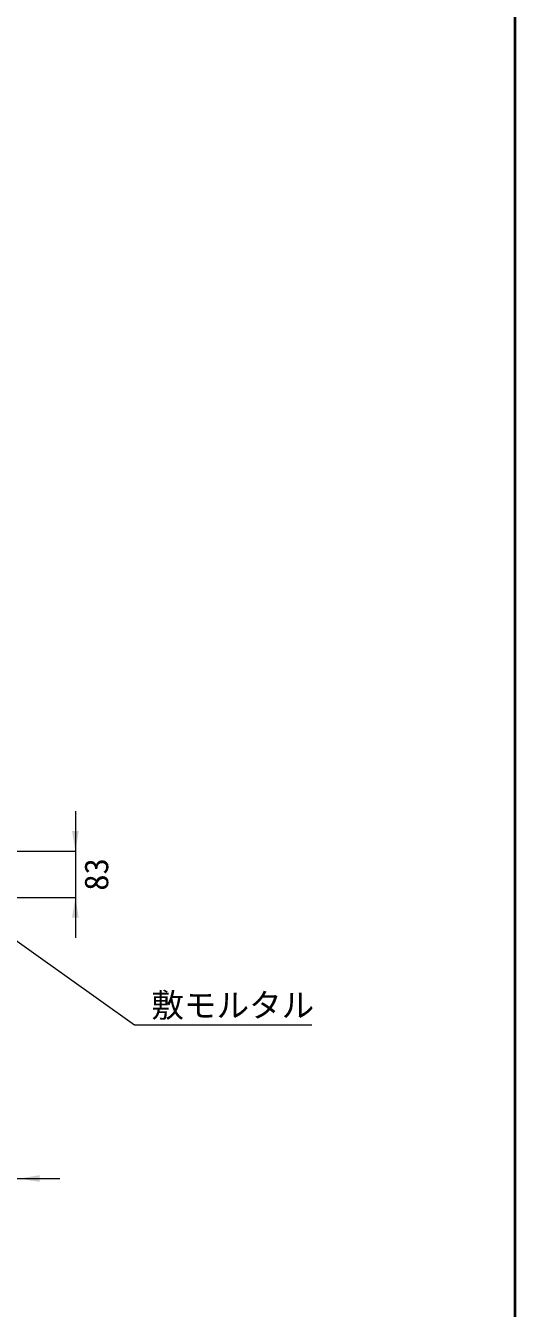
# Model space of a CAD drawing. Units: millimetres at full size, sheet at 1:40; details may follow other scales. Extents: x 221193 to 264773, y 874627 to 883926.
# Drawn here: x 228927 to 229803, y 879023 to 881319 of the extents above; entities that cross this region are included whole.
import ezdxf
from ezdxf.enums import TextEntityAlignment as Align

# ---------------------------------------------------------------- set-up
doc = ezdxf.new("R2010")
doc.units = ezdxf.units.MM
doc.header["$LTSCALE"] = 40
doc.layers.add('ハッチング_モルタル', color=30, linetype='Continuous')
for name, color, linetype, lineweight in [('図枠', 7, 'Continuous', 5), ('寸法線', 7, 'Continuous', 13), ('引出線', 4, 'Continuous', 9)]:
    doc.layers.add(name, color=color, linetype=linetype, lineweight=lineweight)
doc.styles.add('ＭＳ ゴシック', font='')
doc.styles.get('ＭＳ ゴシック').set_extended_font_data('MS Gothic')

# ---------------------------------------------------------------- blocks, each defined once
blk = doc.blocks.new('filled_arrow')
at = {"color": 0, "linetype": 'Continuous', "lineweight": -2}
blk.add_solid([(7.5, 1.25), (0, 0), (7.5, -1.25)], dxfattribs=at)

msp = doc.modelspace()

# ---------------------------------------------------------------- hatches: boundary and pattern name
at = {"layer": 'ハッチング_モルタル'}
msp.add_hatch(color=256, dxfattribs=at).paths.add_polyline_path([(227865.83, 879758.46), (227865.83, 879738.46), (228815.83, 879738.46), (228815.83, 879758.46), (228965.83, 879758.46)])

# ---------------------------------------------------------------- linework, layer by layer
at = {"layer": '図枠', "lineweight": 40}
msp.add_line((229802.83, 877027.44), (229802.83, 882427.44), dxfattribs=at)
at = {"layer": '寸法線'}
for p, q in [((229015.83, 879913.46), (229015.83, 879686.46)), ((228845.83, 879841.46), (229015.83, 879841.46)), ((228845.83, 879758.46), (229015.83, 879758.46)), ((228743.83, 879255.63), (228987.83, 879255.63))]:
    msp.add_line(p, q, dxfattribs=at)
at = {"layer": '引出線'}
msp.add_lwpolyline([(228815.83, 879748.46), (229121.79, 879530.49), (229438.92, 879530.49)], dxfattribs=at)

# ---------------------------------------------------------------- block references
at = {"layer": '寸法線', "xscale": 4.8, "yscale": 4.8}
for p, rotation in [((229015.83, 879841.46), 90), ((229015.83, 879758.46), 270)]:
    msp.add_blockref('filled_arrow', p, dxfattribs=dict(at, rotation=rotation))
msp.add_blockref('filled_arrow', (228915.83, 879255.63), dxfattribs=at)

# ---------------------------------------------------------------- texts
at = {"layer": '寸法線', "style": 'ＭＳ ゴシック'}
msp.add_text('83', height=42.72, rotation=90, dxfattribs=at).set_placement((229053.33, 879799.96), align=Align.MIDDLE_CENTER)
at = {"layer": '引出線', "style": 'ＭＳ ゴシック'}
msp.add_text('敷モルタル', height=42.72, dxfattribs=at).set_placement((229151.79, 879587.23), align=Align.TOP_LEFT)

doc.saveas('drawing.dxf')
